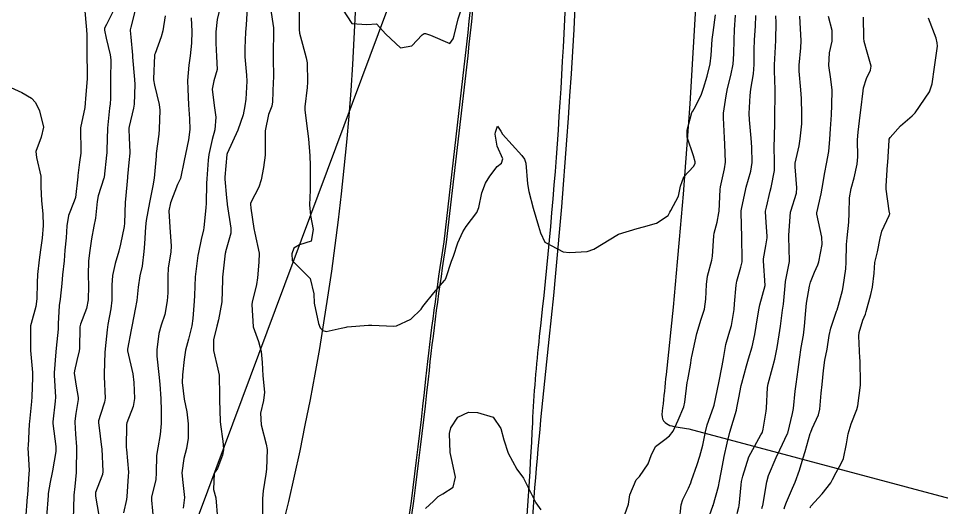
# Model space of a CAD drawing. Header units: metres. Extents: x 286371 to 293043, y 7462578 to 7466404.
# Drawn here: x 289061.7 to 289136.9, y 7464666 to 7464705.9 of the extents above; entities that cross this region are included whole.
import ezdxf

# ---------------------------------------------------------------- set-up
doc = ezdxf.new("R2010")
doc.units = ezdxf.units.M
doc.header["$MEASUREMENT"] = 0
doc.linetypes.add('CONTINUO', pattern=[0])
for name, color, linetype in [('Canteiro', 45, 'Continuous'), ('Curvas de Nivel 1m', 11, 'Continuous'), ('Curvas de Nivel 5m', 15, 'Continuous'), ('TEXTO', 45, 'Continuous'), ('Vias primárias', 230, 'Continuous')]:
    doc.layers.add(name, color=color, linetype=linetype)

msp = doc.modelspace()

# ---------------------------------------------------------------- linework, layer by layer
at = {"layer": 'Canteiro'}
msp.add_lwpolyline([(289106.471, 7464715.917, -0.022904), (289104.091, 7464679.929, 0.015582), (289103.523, 7464672.909, -0.008228), (289102.683, 7464660.191, -0.00272), (289102.149, 7464654.128, -0.041433), (289099.842, 7464641.166, 0.025646), (289096.753, 7464626.51, -0.049795), (289091.48, 7464606.355, 0.02469), (289089.748, 7464600.872, -0.029633), (289085.492, 7464587.851), (289075.91, 7464561.701), (289075.802, 7464561.478), (289067.465, 7464566.111), (289067.554, 7464566.346), (289069.774, 7464572.152), (289073.601, 7464581.932), (289079.298, 7464598.988), (289081.439, 7464606.508, 0.04257), (289095.056, 7464676.468, -0.012104), (289096.529, 7464687.62), (289098.178, 7464701.9, 0.027017), (289100.003, 7464731.798, 0.018919)], format="xyb", dxfattribs=at)
at = {"layer": 'Curvas de Nivel 1m', "flags": 128}
for points, elevation in [([(289067.031, 7464706.751), (289067.192, 7464704.939), (289067.222, 7464704.524), (289067.215, 7464702.938), (289067.251, 7464701.434), (289067.241, 7464700.945), (289067.125, 7464699.341), (289067.1, 7464698.949), (289067.056, 7464698.611), (289066.717, 7464696.954), (289066.715, 7464696.933), (289066.737, 7464694.953), (289066.733, 7464694.873), (289066.642, 7464694.146), (289066.506, 7464693.077), (289066.492, 7464692.956), (289066.292, 7464691.266), (289066.195, 7464690.96), (289065.741, 7464689.802), (289065.61, 7464688.969), (289065.531, 7464687.988), (289065.442, 7464686.971), (289065.377, 7464686.116), (289065.256, 7464684.973), (289065.198, 7464684.269), (289065.049, 7464682.976), (289064.977, 7464682.466), (289064.901, 7464680.978), (289064.884, 7464680.531), (289064.732, 7464678.98), (289064.7, 7464678.69), (289064.571, 7464676.982), (289064.569, 7464676.794), (289064.672, 7464674.98), (289064.66, 7464674.669), (289064.464, 7464672.982), (289064.468, 7464672.837), (289064.709, 7464670.978), (289064.702, 7464670.564), (289064.426, 7464668.982), (289064.402, 7464668.842), (289064.25, 7464668.07), (289064.083, 7464667.14), (289064.065, 7464666.987), (289063.951, 7464665.245)], 704), ([(289078.077, 7464706.776), (289077.835, 7464705.774), (289077.745, 7464704.78), (289077.726, 7464703.849), (289077.788, 7464702.779), (289077.836, 7464701.705), (289077.571, 7464700.782), (289077.426, 7464700.092), (289077.598, 7464698.781), (289077.739, 7464697.818), (289077.661, 7464696.78), (289077.446, 7464696.009), (289077.177, 7464694.787), (289077.122, 7464694.312), (289076.998, 7464692.789), (289076.978, 7464692.43), (289076.939, 7464690.789), (289076.921, 7464690.457), (289076.758, 7464688.792), (289076.726, 7464688.627), (289076.55, 7464687.847), (289076.323, 7464686.799), (289076.273, 7464686.543), (289076.064, 7464684.811), (289076.001, 7464683.292), (289075.981, 7464682.812), (289075.855, 7464681.412), (289075.769, 7464680.815), (289075.523, 7464679.723), (289075.279, 7464678.821), (289075.15, 7464678.076), (289075.021, 7464676.825), (289075.002, 7464676.197), (289075.162, 7464674.822), (289075.371, 7464673.787), (289075.489, 7464672.817), (289075.476, 7464671.647), (289075.355, 7464670.819), (289075.121, 7464669.983), (289074.967, 7464668.824), (289075.04, 7464668.031), (289075.172, 7464666.82), (289075.086, 7464665.952)], 699), ([(289080.303, 7464706.743), (289080.218, 7464705.341), (289080.154, 7464704.744), (289080.094, 7464703.439), (289080.112, 7464702.744), (289080.24, 7464701.254), (289080.268, 7464700.742), (289080.173, 7464699.292), (289080.101, 7464698.744), (289079.961, 7464698.004), (289079.523, 7464696.752), (289078.655, 7464694.846), (289078.631, 7464694.788), (289078.623, 7464694.765), (289078.476, 7464692.917), (289078.473, 7464692.767), (289078.601, 7464691.251), (289078.65, 7464690.764), (289078.66, 7464690.697), (289078.946, 7464688.759), (289078.952, 7464688.365), (289078.535, 7464686.851), (289078.517, 7464686.782), (289078.511, 7464686.765), (289078.51, 7464686.741), (289078.287, 7464684.769), (289078.281, 7464684.549), (289078.238, 7464682.778), (289077.946, 7464681.287), (289077.821, 7464680.784), (289077.554, 7464679.66), (289077.541, 7464678.788), (289077.905, 7464677.268), (289078, 7464676.78), (289078.033, 7464675.105), (289078.034, 7464674.779), (289078.103, 7464673.003), (289078.126, 7464672.777), (289078.304, 7464671.409), (289078.369, 7464670.773), (289078.364, 7464670.702), (289078.287, 7464670.274), (289077.878, 7464669.172), (289077.611, 7464668.784), (289077.55, 7464667.472), (289077.732, 7464666.782), (289077.867, 7464665.111)], 698), ([(289082.198, 7464706.714), (289082.424, 7464705.098), (289082.434, 7464704.71), (289082.408, 7464703.082), (289082.405, 7464702.71), (289082.422, 7464701.036), (289082.419, 7464700.709), (289082.366, 7464699.063), (289082.289, 7464698.711), (289082.038, 7464698.049), (289081.745, 7464696.719), (289081.751, 7464695.799), (289081.76, 7464694.718), (289081.624, 7464693.704), (289081.424, 7464692.722), (289081.229, 7464692.111), (289080.596, 7464690.862), (289080.557, 7464690.773), (289080.556, 7464690.735), (289080.589, 7464690.395), (289080.833, 7464688.73), (289080.914, 7464688.374), (289081.26, 7464686.724), (289081.251, 7464685.995), (289081.127, 7464684.725), (289081.056, 7464684.165), (289080.7, 7464682.731), (289080.66, 7464682.543), (289080.79, 7464680.729), (289081.217, 7464679.52), (289081.426, 7464678.724), (289081.501, 7464677.823), (289081.573, 7464676.727), (289081.692, 7464675.397), (289081.628, 7464674.725), (289081.372, 7464673.695), (289081.422, 7464672.728), (289081.842, 7464671.172), (289081.924, 7464670.72), (289081.871, 7464669.111), (289081.809, 7464668.721), (289081.599, 7464667.359), (289081.533, 7464666.725), (289081.534, 7464665.394)], 697), ([(289084.527, 7464706.679), (289084.52, 7464704.968), (289084.552, 7464704.678), (289084.79, 7464703.765), (289085.107, 7464702.669), (289085.181, 7464702.255), (289085.211, 7464700.667), (289085.175, 7464700.23), (289084.989, 7464698.67), (289084.993, 7464698.387), (289085.21, 7464696.667), (289085.276, 7464696.064), (289085.389, 7464694.663), (289085.416, 7464693.889), (289085.422, 7464692.662), (289085.409, 7464691.866), (289085.358, 7464690.663), (289085.436, 7464689.806), (289085.663, 7464688.658), (289085.501, 7464687.709), (289084.545, 7464687.425), (289084.087, 7464687.135), (289083.929, 7464686.684), (289083.965, 7464686.123), (289084.517, 7464685.556), (289085.421, 7464684.661), (289085.714, 7464683.428), (289085.755, 7464682.655), (289086.11, 7464680.988), (289086.237, 7464680.648), (289086.441, 7464680.425), (289086.726, 7464680.354), (289087.943, 7464680.622), (289088.349, 7464680.713), (289088.446, 7464680.722), (289090.184, 7464680.852), (289090.448, 7464680.857), (289092.226, 7464680.779), (289092.448, 7464680.801), (289093.632, 7464681.362), (289094.469, 7464682.162), (289094.608, 7464682.386), (289094.702, 7464682.521), (289095.505, 7464683.493), (289096.368, 7464684.496), (289096.431, 7464684.569), (289096.508, 7464684.756), (289096.942, 7464686.074), (289097.096, 7464686.486), (289097.463, 7464687.568), (289097.848, 7464688.475), (289098.138, 7464688.903), (289098.579, 7464689.476), (289098.999, 7464690.047), (289099.172, 7464690.456), (289099.411, 7464691.653), (289099.716, 7464692.448), (289100.053, 7464693.023), (289100.645, 7464693.804), (289101.005, 7464694.073), (289101.12, 7464694.427), (289100.669, 7464695.455), (289100.502, 7464696.437), (289100.522, 7464696.602), (289100.694, 7464697.08), (289100.944, 7464696.687), (289101.093, 7464696.428), (289102.658, 7464694.692), (289102.877, 7464694.401), (289102.988, 7464694.06), (289103.14, 7464692.397), (289103.246, 7464691.763), (289103.581, 7464690.39), (289104.024, 7464688.931), (289104.197, 7464688.38), (289104.553, 7464687.618), (289106.046, 7464686.847), (289106.541, 7464686.782), (289107.995, 7464686.863), (289108.539, 7464687.064), (289110.554, 7464688.274), (289112.061, 7464688.755), (289112.567, 7464688.868), (289113.637, 7464689.165), (289114.578, 7464689.812), (289114.727, 7464690.067), (289114.811, 7464690.211), (289115.429, 7464691.381), (289115.601, 7464692.2), (289115.873, 7464692.952), (289116.647, 7464693.81), (289116.79, 7464694.044), (289116.801, 7464694.182), (289116.661, 7464694.679), (289116.133, 7464696.193), (289116.135, 7464696.75), (289116.525, 7464698.187), (289116.592, 7464698.31), (289116.719, 7464698.496), (289117.288, 7464699.624), (289117.471, 7464700.174), (289117.757, 7464701.171), (289118.004, 7464702.166), (289118.079, 7464702.871), (289118.175, 7464704.164), (289118.245, 7464704.731), (289118.437, 7464706.16)], 696), ([(289069.336, 7464706.408), (289068.821, 7464705.386), (289068.666, 7464705.067), (289068.661, 7464704.917), (289068.804, 7464704.273), (289069.133, 7464702.909), (289069.182, 7464702.504), (289069.161, 7464700.908), (289069.159, 7464699.344), (289069.133, 7464698.916), (289069.08, 7464698.554), (289068.908, 7464696.92), (289068.852, 7464695.116), (289068.853, 7464694.921), (289068.838, 7464694.735), (289068.645, 7464692.924), (289068.64, 7464692.908), (289068.623, 7464692.856), (289068.138, 7464691.395), (289068.063, 7464690.932), (289067.931, 7464689.577), (289067.799, 7464688.936), (289067.598, 7464687.889), (289067.462, 7464686.941), (289067.36, 7464686.103), (289067.346, 7464684.942), (289067.372, 7464684.06), (289067.344, 7464682.941), (289067.192, 7464682.215), (289066.711, 7464680.95), (289066.663, 7464680.729), (289066.62, 7464678.951), (289066.597, 7464678.766), (289066.399, 7464677.976), (289066.21, 7464677.133), (289066.207, 7464676.957), (289066.368, 7464675.883), (289066.518, 7464674.952), (289066.514, 7464674.789), (289066.335, 7464673.659), (289066.245, 7464673.036), (289066.242, 7464672.956), (289066.309, 7464671.981), (289066.396, 7464670.953), (289066.398, 7464670.848), (289066.36, 7464668.953), (289066.353, 7464668.863), (289066.245, 7464667.714), (289066.18, 7464667.01), (289066.176, 7464666.955), (289066.118, 7464665.043)], 703), ([(289071.166, 7464706.553), (289070.818, 7464705.153), (289070.765, 7464704.935), (289070.763, 7464704.885), (289070.806, 7464704.33), (289070.934, 7464702.882), (289070.949, 7464702.715), (289071.124, 7464700.879), (289071.143, 7464700.481), (289071.087, 7464698.879), (289071.042, 7464698.555), (289070.688, 7464697.063), (289070.652, 7464696.918), (289070.649, 7464696.885), (289070.647, 7464696.848), (289070.673, 7464696.127), (289070.719, 7464694.957), (289070.718, 7464694.893), (289070.642, 7464694.114), (289070.54, 7464692.981), (289070.534, 7464692.896), (289070.372, 7464691.124), (289070.354, 7464690.898), (289070.289, 7464689.178), (289070.26, 7464688.899), (289069.974, 7464687.472), (289069.832, 7464686.905), (289069.529, 7464685.899), (289069.314, 7464684.912), (289069.269, 7464684.136), (289069.254, 7464682.913), (289069.177, 7464682.2), (289068.94, 7464680.917), (289068.873, 7464680.483), (289068.712, 7464678.92), (289068.697, 7464678.633), (289068.642, 7464676.921), (289068.644, 7464676.656), (289068.722, 7464674.919), (289068.671, 7464674.598), (289068.334, 7464673.582), (289068.182, 7464673.07), (289068.17, 7464672.927), (289068.307, 7464671.814), (289068.428, 7464670.922), (289068.446, 7464670.768), (289068.539, 7464668.92), (289068.505, 7464668.677), (289068.251, 7464668.052), (289067.946, 7464667.221), (289067.928, 7464666.929), (289068.21, 7464665.335)], 702), ([(289073.607, 7464706.068), (289073.424, 7464704.845), (289073.29, 7464704.364), (289072.787, 7464703.02), (289072.748, 7464702.892), (289072.745, 7464702.855), (289072.659, 7464700.952), (289072.665, 7464700.856), (289072.745, 7464700.42), (289073.114, 7464698.848), (289073.172, 7464698.383), (289073.13, 7464696.848), (289073.087, 7464696.439), (289072.887, 7464694.851), (289072.864, 7464694.638), (289072.722, 7464692.853), (289072.614, 7464692.214), (289072.32, 7464690.869), (289072.061, 7464689.383), (289072.016, 7464688.873), (289071.923, 7464687.494), (289071.871, 7464686.874), (289071.723, 7464685.669), (289071.551, 7464684.879), (289071.4, 7464683.971), (289071.293, 7464682.882), (289071.168, 7464682.179), (289070.92, 7464680.887), (289070.846, 7464680.48), (289070.542, 7464678.893), (289070.546, 7464678.759), (289070.98, 7464676.886), (289071.067, 7464676.191), (289071.1, 7464674.883), (289070.998, 7464674.23), (289070.488, 7464672.892), (289070.459, 7464672.756), (289070.442, 7464670.892), (289070.452, 7464670.732), (289070.613, 7464668.889), (289070.605, 7464668.543), (289070.496, 7464666.891), (289070.469, 7464666.652), (289070.214, 7464665.559)], 701), ([(289111.048, 7464665.436), (289111.345, 7464666.268), (289111.479, 7464667.022), (289111.988, 7464668.258), (289112.114, 7464668.399), (289112.258, 7464668.519), (289112.972, 7464669.546), (289113.21, 7464670.241), (289113.561, 7464670.969), (289114.304, 7464671.553), (289114.699, 7464671.827), (289114.984, 7464672.214), (289115.415, 7464673.121), (289115.855, 7464674.202), (289115.955, 7464674.595), (289116.148, 7464676.198), (289116.178, 7464676.397), (289116.395, 7464677.595), (289116.492, 7464678.193), (289116.511, 7464678.298), (289116.913, 7464680.177), (289117.27, 7464681.354), (289117.535, 7464682.168), (289117.652, 7464682.991), (289117.698, 7464684.166), (289117.805, 7464684.864), (289118.155, 7464686.16), (289118.206, 7464686.482), (289118.306, 7464688.158), (289118.344, 7464688.371), (289118.571, 7464689.258), (289118.719, 7464690.016), (289118.735, 7464690.152), (289118.833, 7464691.928), (289118.864, 7464692.151), (289119.183, 7464693.607), (289119.254, 7464694.145), (289119.206, 7464695.614), (289119.167, 7464696.147), (289119.088, 7464697.77), (289119.106, 7464698.149), (289119.317, 7464699.564), (289119.428, 7464700.144), (289119.689, 7464701.211), (289119.884, 7464702.138), (289119.949, 7464702.974), (289119.966, 7464704.137), (289120.004, 7464704.948), (289120.085, 7464706.136)], 697), ([(289115.509, 7464664.901), (289115.658, 7464666.203), (289115.778, 7464666.654), (289116.245, 7464667.568), (289116.432, 7464668.011), (289116.499, 7464668.191), (289116.952, 7464669.506), (289117.174, 7464670.181), (289117.408, 7464671.067), (289117.622, 7464672.175), (289117.766, 7464672.729), (289118.288, 7464674.165), (289118.347, 7464674.354), (289118.716, 7464676.149), (289118.989, 7464677.551), (289119.089, 7464678.144), (289119.281, 7464679.281), (289119.522, 7464680.138), (289119.738, 7464680.841), (289119.963, 7464682.132), (289120.006, 7464682.596), (289120.134, 7464684.13), (289120.188, 7464684.44), (289120.516, 7464685.603), (289120.621, 7464686.025), (289120.63, 7464686.123), (289120.592, 7464688.085), (289120.594, 7464688.124), (289120.567, 7464688.969), (289120.533, 7464690.125), (289120.537, 7464690.173), (289120.589, 7464690.443), (289120.877, 7464691.853), (289120.945, 7464692.119), (289121.318, 7464693.43), (289121.42, 7464694.113), (289121.4, 7464695.383), (289121.345, 7464696.114), (289121.208, 7464697.613), (289121.196, 7464698.117), (289121.266, 7464699.587), (289121.33, 7464700.116), (289121.535, 7464701.34), (289121.584, 7464702.112), (289121.587, 7464703.317), (289121.623, 7464704.112), (289121.692, 7464705.241), (289121.73, 7464706.111)], 698), ([(289117.719, 7464664.654), (289118.223, 7464666.096), (289118.24, 7464666.148), (289118.248, 7464666.164), (289118.683, 7464667.723), (289118.775, 7464668.157), (289119.003, 7464669.423), (289119.146, 7464670.152), (289119.397, 7464671.239), (289119.622, 7464672.138), (289120.149, 7464673.936), (289120.196, 7464674.127), (289120.356, 7464674.938), (289120.546, 7464675.947), (289120.583, 7464676.121), (289120.966, 7464677.545), (289121.141, 7464678.113), (289121.423, 7464679.105), (289121.639, 7464680.106), (289121.755, 7464680.794), (289121.972, 7464682.102), (289122.052, 7464682.519), (289122.494, 7464684.094), (289122.354, 7464686.097), (289122.363, 7464686.261), (289122.543, 7464687.34), (289122.656, 7464687.989), (289122.658, 7464688.093), (289122.572, 7464689.273), (289122.512, 7464690.096), (289122.519, 7464690.161), (289122.59, 7464690.484), (289122.908, 7464691.791), (289122.98, 7464692.089), (289123.248, 7464693.473), (289123.259, 7464694.085), (289123.233, 7464695.518), (289123.245, 7464696.086), (289123.267, 7464697.522), (289123.279, 7464698.086), (289123.305, 7464699.516), (289123.295, 7464700.086), (289123.254, 7464701.6), (289123.254, 7464702.087), (289123.34, 7464703.542), (289123.371, 7464704.086), (289123.384, 7464705.528), (289123.361, 7464706.087)], 699), ([(289122.221, 7464665.909), (289122.28, 7464666.103), (289122.295, 7464666.173), (289122.62, 7464668.097), (289122.771, 7464668.603), (289123.39, 7464670.078), (289123.673, 7464670.694), (289124.313, 7464672.021), (289124.328, 7464672.05), (289124.725, 7464673.672), (289124.801, 7464674.058), (289124.946, 7464675.475), (289125.011, 7464676.055), (289125.187, 7464677.257), (289125.277, 7464678.051), (289125.413, 7464679.055), (289125.609, 7464680.047), (289125.705, 7464680.786), (289125.791, 7464682.045), (289125.859, 7464682.658), (289126.096, 7464684.04), (289126.179, 7464684.359), (289126.511, 7464685.19), (289126.773, 7464685.778), (289126.853, 7464686.03), (289127.123, 7464687.448), (289127.098, 7464688.026), (289126.706, 7464689.909), (289126.702, 7464690.033), (289127.063, 7464691.572), (289127.133, 7464692.027), (289127.347, 7464693.31), (289127.501, 7464694.022), (289127.667, 7464695.011), (289127.763, 7464696.018), (289127.823, 7464696.881), (289127.906, 7464698.016), (289127.927, 7464698.81), (289127.938, 7464700.016), (289127.852, 7464700.918), (289127.688, 7464702.021), (289127.742, 7464703.068), (289127.948, 7464704.017), (289127.944, 7464704.891), (289127.65, 7464706.022)], 701), ([(289124.045, 7464665.892), (289124.1, 7464666.067), (289124.23, 7464666.434), (289124.72, 7464667.585), (289124.935, 7464668.054), (289125.29, 7464669.028), (289125.591, 7464670.045), (289125.76, 7464670.574), (289126.166, 7464672.037), (289126.2, 7464672.152), (289126.32, 7464672.436), (289126.823, 7464673.541), (289126.935, 7464674.026), (289127.066, 7464675.322), (289127.137, 7464676.023), (289127.234, 7464677.18), (289127.349, 7464678.02), (289127.534, 7464678.901), (289127.711, 7464680.015), (289127.83, 7464680.627), (289128.308, 7464682.007), (289128.355, 7464682.117), (289128.471, 7464682.499), (289128.791, 7464683.698), (289128.851, 7464683.999), (289129.061, 7464685.451), (289129.093, 7464685.996), (289129.112, 7464687.429), (289129.166, 7464687.995), (289129.301, 7464689.266), (289129.324, 7464689.993), (289129.363, 7464691.233), (289129.493, 7464691.991), (289129.743, 7464692.872), (289129.992, 7464693.984), (289130.038, 7464694.599), (289130.023, 7464695.984), (289130.063, 7464696.604), (289130.24, 7464697.981), (289130.296, 7464698.395), (289130.468, 7464699.978), (289130.497, 7464700.22), (289130.754, 7464700.973), (289131.077, 7464701.661), (289131.12, 7464701.969), (289130.791, 7464703.115), (289130.565, 7464703.978), (289130.529, 7464704.258), (289130.494, 7464705.98)], 702), ([(289126.164, 7464665.976), (289126.183, 7464666.035), (289126.196, 7464666.064), (289126.225, 7464666.105), (289127.139, 7464667.123), (289127.833, 7464668.011), (289127.986, 7464668.281), (289128.267, 7464668.861), (289128.683, 7464669.593), (289128.861, 7464669.996), (289129.107, 7464671.187), (289129.249, 7464671.99), (289129.496, 7464672.818), (289129.956, 7464673.98), (289130.038, 7464674.29), (289130.259, 7464675.976), (289130.262, 7464676.09), (289130.227, 7464677.977), (289130.215, 7464678.169), (289130.121, 7464679.979), (289130.151, 7464680.266), (289130.453, 7464681.264), (289130.666, 7464681.766), (289130.725, 7464681.971), (289131.089, 7464683.361), (289131.24, 7464683.963), (289131.358, 7464685.115), (289131.439, 7464685.961), (289131.648, 7464686.847), (289131.87, 7464687.955), (289131.993, 7464688.522), (289132.582, 7464689.805), (289132.634, 7464689.893), (289132.641, 7464689.944), (289132.588, 7464690.19), (289132.348, 7464691.948), (289132.346, 7464692.221), (289132.464, 7464693.947), (289132.472, 7464694.122), (289132.594, 7464695.946), (289132.607, 7464696.013), (289132.677, 7464696.17), (289133.521, 7464697.102), (289134.473, 7464697.918), (289134.708, 7464698.16), (289135.867, 7464699.897), (289136.106, 7464700.532), (289136.292, 7464701.892), (289136.518, 7464703.608), (289136.504, 7464703.88), (289136.42, 7464704.262), (289135.803, 7464705.89)], 703), ([(289094.811, 7464665.919), (289095.466, 7464666.506), (289095.849, 7464666.881), (289096.233, 7464667.11), (289097.071, 7464667.653), (289097.272, 7464668.479), (289097.003, 7464669.754), (289096.84, 7464670.486), (289096.774, 7464672.021), (289096.875, 7464672.486), (289097.444, 7464673.361), (289098.333, 7464673.759), (289099.042, 7464673.745), (289100.328, 7464673.354), (289100.951, 7464672.425), (289101.212, 7464671.509), (289101.553, 7464670.415), (289102.265, 7464669.132), (289102.798, 7464668.396), (289103.374, 7464667.251), (289103.798, 7464666.381), (289104.215, 7464665.797)], 697)]:
    msp.add_lwpolyline(points, dxfattribs=dict(at, elevation=elevation))
at = {"layer": 'Curvas de Nivel 5m', "flags": 128}
for points, elevation in [([(289075.723, 7464705.918), (289075.771, 7464704.81), (289075.766, 7464703.843), (289075.656, 7464702.811), (289075.528, 7464702.054), (289075.424, 7464700.814), (289075.446, 7464700.101), (289075.504, 7464698.813), (289075.583, 7464697.697), (289075.617, 7464696.81), (289075.51, 7464695.973), (289075.272, 7464694.815), (289075.164, 7464694.299), (289074.846, 7464692.821), (289074.787, 7464692.656), (289074.616, 7464692.321), (289074.036, 7464690.836), (289073.92, 7464690.173), (289073.983, 7464688.843), (289074.09, 7464687.292), (289074.063, 7464686.842), (289073.852, 7464685.506), (289073.816, 7464684.845), (289073.825, 7464683.503), (289073.779, 7464682.845), (289073.571, 7464681.734), (289073.283, 7464680.852), (289073.093, 7464680.195), (289072.93, 7464678.857), (289072.937, 7464678.325), (289073.093, 7464676.854), (289073.163, 7464676.062), (289073.244, 7464674.851), (289073.281, 7464673.909), (289073.27, 7464672.85), (289073.209, 7464671.952), (289073.012, 7464670.854), (289072.913, 7464670.227), (289072.888, 7464668.855), (289072.854, 7464668.257), (289072.505, 7464666.86), (289072.484, 7464666.606), (289072.669, 7464664.857)], 700), ([(289088.05, 7464706.626), (289088.817, 7464705.467), (289090.044, 7464705.367), (289090.817, 7464705.419), (289091.592, 7464704.573), (289092.788, 7464703.471), (289093.705, 7464703.626), (289094.543, 7464704.528), (289094.697, 7464704.635), (289094.806, 7464704.643), (289095.232, 7464704.518), (289096.794, 7464703.819), (289097.075, 7464704.216), (289097.167, 7464704.489), (289097.473, 7464705.836), (289097.692, 7464706.482)], 695), ([(289120.214, 7464665.495), (289120.343, 7464666.012), (289120.366, 7464666.132), (289120.523, 7464667.857), (289120.574, 7464668.13), (289120.685, 7464668.55), (289121.162, 7464670.117), (289122.149, 7464671.935), (289122.251, 7464672.095), (289122.269, 7464672.141), (289122.318, 7464672.375), (289122.58, 7464673.851), (289122.612, 7464674.09), (289122.687, 7464675.772), (289122.737, 7464676.089), (289123.102, 7464677.376), (289123.276, 7464678.081), (289123.456, 7464679.041), (289123.625, 7464680.077), (289123.728, 7464680.792), (289123.906, 7464682.073), (289123.975, 7464682.569), (289124.123, 7464684.07), (289124.158, 7464684.411), (289124.478, 7464686.065), (289124.485, 7464686.104), (289124.429, 7464688.066), (289124.431, 7464688.191), (289124.563, 7464690.065), (289124.568, 7464690.081), (289124.585, 7464690.144), (289125.032, 7464691.634), (289125.074, 7464692.058), (289124.933, 7464693.766), (289124.945, 7464694.06), (289125.251, 7464695.47), (289125.347, 7464696.054), (289125.471, 7464697.28), (289125.488, 7464698.053), (289125.444, 7464699.339), (289125.391, 7464700.055), (289125.256, 7464701.567), (289125.252, 7464702.057), (289125.391, 7464703.459), (289125.42, 7464704.055), (289125.354, 7464705.528), (289125.302, 7464706.057)], 700), ([(289060.744, 7464700.385), (289061.941, 7464699.821), (289062.729, 7464699.365), (289063.054, 7464699.009), (289063.38, 7464698.339), (289063.686, 7464697), (289063.495, 7464696.19), (289063.074, 7464695.008), (289063.12, 7464694.542), (289063.49, 7464693.001), (289063.476, 7464692.136), (289063.527, 7464691), (289063.631, 7464689.946), (289063.665, 7464688.998), (289063.586, 7464687.961), (289063.442, 7464687.001), (289063.333, 7464686.191), (289063.213, 7464685.004), (289063.175, 7464684.323), (289063.149, 7464683.004), (289063.081, 7464682.389), (289062.682, 7464681.011), (289062.65, 7464680.802), (289062.624, 7464679.011), (289062.632, 7464678.789), (289062.787, 7464677.008), (289062.803, 7464676.583), (289062.738, 7464675.009), (289062.707, 7464674.651), (289062.55, 7464673.011), (289062.534, 7464672.798), (289062.435, 7464671.012), (289062.433, 7464670.871), (289062.519, 7464669.011), (289062.512, 7464668.759), (289062.385, 7464667.012), (289062.375, 7464666.87), (289062.237, 7464665.014)], 705)]:
    msp.add_lwpolyline(points, dxfattribs=dict(at, elevation=elevation))
at = {"layer": 'TEXTO', "linetype": 'CONTINUO'}
msp.add_polyline3d([(289038.063, 7464562.794, 0), (289107.7, 7464749.445, 0)], dxfattribs=at)
at = {"layer": 'Vias primárias'}
for points, elevation in [([(289072.663, 7464830.864), (289072.205, 7464832.187, -0.030442), (289070.702, 7464837.569, 0.193663), (289065.575, 7464845.157, -0.271913), (289061.413, 7464853.868, -0.023492), (289062.258, 7464860.225, -0.440859), (289080.911, 7464871.95, -0.043839), (289085.419, 7464870.269, -0.188763), (289092.449, 7464862.77, -0.092183), (289092.801, 7464861, -0.015452), (289092.722, 7464856.785, -0.056456), (289091.525, 7464849.472, 0.030038), (289088.76, 7464836.811, 0.009924), (289087.059, 7464824.299, 0.027362), (289086.786, 7464819.805), (289089.771, 7464762.609, -0.045321), (289088.789, 7464737.087, 0.051352), (289088.65, 7464731.807, -0.078958), (289083.152, 7464664.411, 0.019574), (289071.468, 7464606.72, -0.0763), (289070.462, 7464603.612), (289058.673, 7464570.931)], 698.394), ([(289107.378, 7464808.097, 0.032469), (289107.516, 7464791.179), (289107.699, 7464735.78, -0.027715), (289104.678, 7464677.88, 0.016558), (289102.79, 7464652.575), (289097.392, 7464626.697), (289093.375, 7464610.838), (289084.423, 7464582.5), (289075.38, 7464559.027)], 697.376), ([(289067.237, 7464566.074), (289069.588, 7464572.224), (289073.413, 7464582.001), (289079.107, 7464599.047), (289081.247, 7464606.563, 0.04257), (289094.857, 7464676.489, -0.0121), (289096.331, 7464687.647), (289097.98, 7464701.923, 0.027017), (289099.803, 7464731.8, 0.018922)], 701.571)]:
    msp.add_lwpolyline(points, format="xyb", dxfattribs=dict(at, elevation=elevation))
msp.add_lwpolyline([(289117.498, 7464735.812, -0.027715), (289114.421, 7464676.829, 0.001826), (289114.138, 7464674.116), (289114.085, 7464673.582, 0.235812), (289114.332, 7464672.933, 0.133359), (289114.883, 7464672.647, 0.019155), (289116.265, 7464672.402), (289168.985, 7464658.335, 0.131651), (289173.996, 7464658.536, 0.444385), (289176.379, 7464663.697), (289175.264, 7464666.308), (289158, 7464703.48, -0.165862), (289157.407, 7464705.031, -0.500448), (289160.61, 7464707.616, -0.27251), (289166.628, 7464702.193), (289169.093, 7464697.451), (289181.431, 7464670.906), (289210.838, 7464609.776), (289230.321, 7464569.335), (289261.058, 7464504.486)], format="xyb", dxfattribs=at)

doc.saveas('drawing.dxf')
